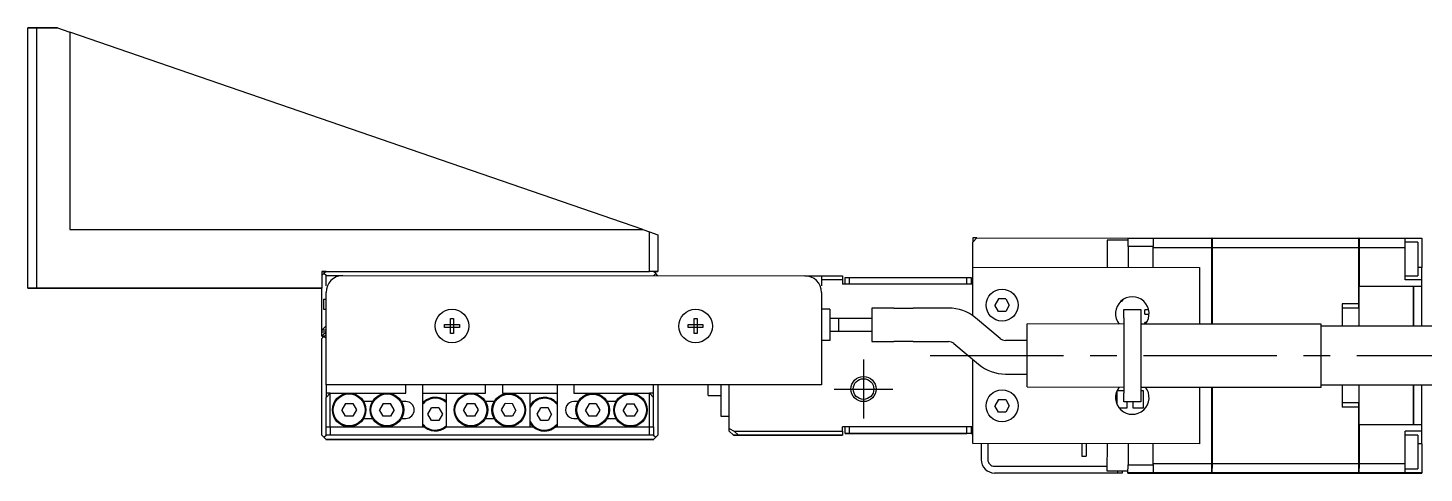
# Model space of a CAD drawing. Extents: x 0 to 701, y -8 to 617.
# Drawn here: x 0 to 166.2, y 281.9 to 334.9 of the extents above; entities that cross this region are included whole.
import ezdxf

# ---------------------------------------------------------------- set-up
doc = ezdxf.new("R2010")
doc.units = 0
doc.header["$LTSCALE"] = 0.5
doc.linetypes.add('CENTER', pattern=[50.8, 31.75, -6.35, 6.35, -6.35])
for name, color, linetype in [('MSM_CENTER', 1, 'CENTER'), ('MSM_CONTINUOUS', 7, 'CONTINUOUS'), ('MSM_NARROW', 5, 'CONTINUOUS')]:
    doc.layers.add(name, color=color, linetype=linetype)

msp = doc.modelspace()

# ---------------------------------------------------------------- linework, layer by layer
at = {"layer": 'MSM_CENTER'}
for p, q in [((99.5, 295.36), (99.5, 288.36)), ((107.45, 295.87), (248.55, 295.87)), ((96, 291.86), (103, 291.86))]:
    msp.add_line(p, q, dxfattribs=at)
at = {"layer": 'MSM_CONTINUOUS'}
for p, q in [((0, 303.87), (0, 334.87)), ((0, 334.87), (1, 334.87)), ((3.5, 334.87), (0, 334.87)), ((1, 334.87), (1, 303.87)), ((1, 334.87), (3.5, 334.87)), ((3.5, 334.87), (5, 334.36)), ((5, 334.36), (5, 310.87)), ((12, 331.94), (5, 334.36)), ((73.2, 310.86), (12, 331.94)), ((5, 310.87), (73.2, 310.86)), ((73.2, 310.86), (74, 310.59)), ((74, 305.86), (74, 310.59)), ((74, 310.59), (75, 310.24)), ((75, 310.24), (75, 305.86)), ((112.5, 309.36), (113, 309.86)), ((113, 309.86), (112.5, 309.86)), ((112.5, 309.86), (112.5, 309.36)), ((112.5, 306.36), (112.5, 309.36)), ((113, 309.86), (131, 309.85)), ((128.5, 309.61), (128.5, 306.36)), ((131, 309.6), (128.5, 309.61)), ((131, 309.85), (134, 309.85)), ((131, 308.85), (131, 309.85)), ((134, 309.85), (134, 308.85)), ((134, 309.85), (140.99, 309.85)), ((140.99, 308.7), (140.99, 309.85)), ((141, 309.84), (140.99, 309.84)), ((141, 309.85), (158.49, 309.85)), ((141, 309.85), (141, 308.7)), ((158.49, 308.7), (158.49, 309.85)), ((158.5, 309.84), (158.49, 309.84)), ((158.5, 309.85), (164, 309.85)), ((158.5, 309.85), (158.5, 308.7)), ((164, 308.7), (164, 309.85)), ((164, 309.85), (166, 309.85)), ((165.5, 309.35), (164, 309.35)), ((165.5, 309.35), (165.5, 307.35)), ((166, 309.85), (166, 306.35)), ((131, 308.85), (131, 306.35)), ((134, 308.85), (131, 308.85)), ((134, 306.35), (134, 308.85)), ((134, 308.7), (140.99, 308.7)), ((140.99, 299.6), (140.99, 308.7)), ((141, 308.69), (140.99, 308.69)), ((141, 308.7), (158.49, 308.7)), ((141, 308.7), (141, 299.6)), ((158.49, 302), (158.49, 308.7)), ((158.5, 308.69), (158.49, 308.69)), ((158.5, 308.7), (164, 308.7)), ((158.5, 308.7), (158.5, 304.1)), ((164, 304.85), (164, 308.7)), ((112.5, 306.36), (139.5, 306.35)), ((112.5, 305.36), (112.5, 306.36)), ((139.5, 306.35), (139.5, 305.35)), ((165.5, 307.35), (165.5, 305.35)), ((166, 306.35), (165.5, 306.35)), ((166, 304.85), (166, 306.35)), ((35, 305.87), (74, 305.86)), ((35, 305.87), (35, 303.87)), ((35.5, 305.87), (35, 305.87)), ((35.25, 305.62), (35, 305.37)), ((35.5, 305.87), (35.25, 305.62)), ((35.5, 305.37), (35.25, 305.62)), ((35.5, 305.37), (37.5, 305.37)), ((35.5, 304.17), (35.5, 305.37)), ((37.5, 305.37), (92.5, 305.36)), ((74.5, 305.86), (74, 305.86)), ((75, 305.86), (74.5, 305.86)), ((74.5, 305.86), (75, 305.86)), ((74.75, 305.61), (74.5, 305.86)), ((74.75, 305.61), (74.5, 305.36)), ((75, 305.36), (74.75, 305.61)), ((92.5, 305.36), (94.5, 305.36)), ((94.5, 305.36), (94.5, 304.16)), ((94.5, 305.36), (97, 305.36)), ((97, 304.86), (94.5, 304.86)), ((97, 305.36), (97, 304.86)), ((97, 304.86), (97, 304.36)), ((112.5, 304.36), (97, 304.36)), ((97.3, 304.36), (97.3, 305.16)), ((97.3, 305.16), (97.8, 305.16)), ((97.8, 305.16), (97.8, 304.36)), ((97.8, 305.16), (111.8, 305.16)), ((111.8, 304.36), (111.8, 305.16)), ((111.8, 305.16), (112.3, 305.16)), ((112.3, 305.16), (112.3, 304.36)), ((112.5, 300.6), (112.5, 305.36)), ((139.5, 305.35), (139.5, 299.6)), ((164, 305.35), (165.5, 305.35)), ((166, 304.85), (164, 304.85)), ((166, 304.08), (166, 304.85)), ((0, 303.87), (1, 303.87)), ((1, 303.87), (0, 303.87)), ((1, 303.87), (35, 303.87)), ((35, 303.87), (1, 303.87)), ((35, 298.87), (35, 303.87)), ((35.5, 293.57), (35.5, 303.37)), ((94.5, 303.36), (94.5, 293.56)), ((115.56, 302.61), (115.13, 301.86)), ((116.43, 302.61), (115.56, 302.61)), ((116.43, 302.61), (116.86, 301.86)), ((158.5, 304.1), (164.99, 304.1)), ((158.5, 303.77), (158.5, 304.1)), ((158.5, 303.47), (158.5, 303.77)), ((158.5, 299.35), (158.5, 303.47)), ((164.99, 303.77), (164.99, 304.1)), ((165, 304.09), (164.99, 304.09)), ((164.99, 303.47), (164.99, 303.77)), ((164.99, 299.35), (164.99, 303.47)), ((165, 304.1), (165.8, 304.1)), ((165, 304.1), (165, 303.77)), ((165, 303.77), (165, 303.47)), ((165, 303.47), (165, 299.35)), ((165.8, 304.08), (165.8, 304.1)), ((166, 304.08), (165.8, 304.08)), ((166, 303.77), (166, 304.08)), ((166, 303.47), (166, 303.77)), ((166, 299.35), (166, 303.47)), ((35.2, 302.57), (35.2, 301.37)), ((35.2, 302.57), (35.5, 302.57)), ((35.2, 301.37), (35.5, 301.37)), ((95.5, 301.36), (94.5, 301.36)), ((95.5, 301.36), (95.5, 297.66)), ((100.5, 301.51), (100.5, 299.51)), ((101.5, 301.51), (100.5, 301.51)), ((103.1, 301.51), (101.5, 301.51)), ((103.1, 301.51), (105.4, 301.51)), ((106.81, 301.51), (105.4, 301.51)), ((109.11, 301.51), (106.81, 301.51)), ((109.62, 301.51), (109.11, 301.51)), ((115.56, 301.11), (115.13, 301.86)), ((116.43, 301.11), (115.56, 301.11)), ((116.86, 301.86), (116.43, 301.11)), ((130.5, 301.35), (132.5, 301.35)), ((130.5, 300.35), (130.5, 301.35)), ((132.5, 301.35), (132.5, 300.35)), ((133, 300.78), (133, 301.28)), ((133.45, 301.28), (133, 301.28)), ((158.49, 302), (156.5, 302)), ((156.5, 302), (156.5, 301.5)), ((158.5, 301.5), (156.5, 301.5)), ((156.5, 301.5), (156.5, 299.35)), ((158.49, 301.5), (158.49, 302)), ((35, 298.87), (35.5, 299.37)), ((49.61, 299.55), (50.32, 299.55)), ((49.61, 299.19), (49.61, 299.55)), ((50.32, 300.25), (50.68, 300.25)), ((50.32, 299.55), (50.32, 300.25)), ((50.33, 299.54), (50.32, 299.55)), ((50.33, 299.2), (50.33, 299.54)), ((50.33, 299.54), (50.67, 299.54)), ((50.67, 299.54), (50.68, 299.55)), ((50.67, 299.54), (50.67, 299.2)), ((50.68, 300.25), (50.68, 299.55)), ((50.68, 299.55), (51.38, 299.55)), ((51.38, 299.55), (51.38, 299.19)), ((78.61, 299.18), (78.61, 299.54)), ((78.61, 299.54), (79.32, 299.54)), ((79.32, 300.25), (79.68, 300.25)), ((79.32, 299.54), (79.32, 300.25)), ((79.33, 299.53), (79.32, 299.54)), ((79.33, 299.19), (79.33, 299.53)), ((79.33, 299.53), (79.67, 299.53)), ((79.67, 299.53), (79.68, 299.54)), ((79.67, 299.53), (79.67, 299.19)), ((79.68, 300.25), (79.68, 299.54)), ((79.68, 299.54), (80.38, 299.54)), ((80.38, 299.54), (80.38, 299.18)), ((96.5, 300.26), (95.5, 300.26)), ((96.5, 300.26), (96.5, 299.51)), ((100.5, 300.26), (96.5, 300.26)), ((100.5, 300.26), (96.5, 300.26)), ((96.5, 299.51), (96.5, 298.76)), ((100.5, 299.51), (100.5, 297.51)), ((115.76, 297.88), (112.83, 300.34)), ((119, 292.11), (119, 299.61)), ((130.5, 299.6), (119, 299.61)), ((130.5, 300.35), (130.5, 291.35)), ((132.5, 300.35), (132.5, 291.35)), ((154, 299.6), (132.5, 299.6)), ((133, 300.78), (133.5, 300.78)), ((133, 299.6), (133, 299.78)), ((133.18, 299.78), (133, 299.78)), ((154, 292.1), (154, 299.6)), ((202, 299.35), (154, 299.35)), ((35.5, 298.87), (35, 298.87)), ((35, 298.67), (35, 298.87)), ((35, 298.67), (35.5, 298.67)), ((35, 298.17), (35, 298.67)), ((35.5, 298.37), (35, 297.87)), ((35.1, 298.07), (35, 298.17)), ((35, 286.37), (35, 297.87)), ((35.1, 297.97), (35.1, 298.17)), ((35.5, 297.87), (35.25, 298.12)), ((35.5, 298.47), (35.4, 298.47)), ((50.32, 299.19), (49.61, 299.19)), ((50.33, 299.2), (50.32, 299.19)), ((50.32, 298.48), (50.32, 299.19)), ((50.68, 298.48), (50.32, 298.48)), ((50.67, 299.2), (50.33, 299.2)), ((50.67, 299.2), (50.68, 299.19)), ((50.68, 299.19), (50.68, 298.48)), ((51.38, 299.19), (50.68, 299.19)), ((79.32, 299.18), (78.61, 299.18)), ((79.33, 299.19), (79.32, 299.18)), ((79.32, 298.48), (79.32, 299.18)), ((79.68, 298.48), (79.32, 298.48)), ((79.67, 299.19), (79.33, 299.19)), ((79.67, 299.19), (79.68, 299.18)), ((79.68, 299.18), (79.68, 298.48)), ((80.38, 299.18), (79.68, 299.18)), ((95.5, 297.66), (94.5, 297.66)), ((95.5, 298.76), (96.5, 298.76)), ((96.5, 298.76), (100.5, 298.76)), ((96.5, 298.76), (100.5, 298.76)), ((119, 297.65), (116.4, 297.65)), ((100.5, 297.51), (101.5, 297.51)), ((101.5, 297.51), (103.1, 297.51)), ((105.4, 297.51), (103.1, 297.51)), ((105.4, 297.51), (106.81, 297.51)), ((106.81, 297.51), (109.11, 297.51)), ((109.11, 297.51), (109.62, 297.51)), ((110.26, 297.27), (113.18, 294.82)), ((112.5, 294.36), (112.5, 295.4)), ((112.5, 286.36), (112.5, 294.36)), ((35.5, 292.37), (35.5, 293.57)), ((94.5, 293.56), (94.5, 292.36)), ((116.4, 293.65), (119, 293.65)), ((94.5, 292.36), (35.5, 292.37)), ((37.5, 292.37), (35.5, 292.37)), ((35.5, 292.37), (35.5, 291.37)), ((35.5, 290.87), (36, 291.37)), ((36, 291.37), (35.5, 291.37)), ((35.5, 291.37), (35.5, 290.87)), ((36, 287.37), (36, 291.37)), ((36, 291.37), (42.75, 291.37)), ((92.5, 292.36), (37.5, 292.37)), ((42.75, 291.37), (45, 291.37)), ((45, 291.37), (45, 292.37)), ((47, 292.37), (47, 287.37)), ((47, 291.37), (49.8, 291.37)), ((49.8, 291.37), (49.8, 287.37)), ((49.8, 291.37), (52.75, 291.37)), ((52.75, 291.37), (54.5, 291.37)), ((54.5, 291.37), (54.5, 292.37)), ((56.5, 292.37), (56.5, 291.37)), ((56.5, 291.37), (57.25, 291.36)), ((57.25, 291.36), (59.8, 291.36)), ((59.8, 287.36), (59.8, 291.36)), ((59.8, 291.36), (63, 291.36)), ((63, 292.36), (63, 287.36)), ((65, 292.36), (65, 291.36)), ((65, 291.36), (67.25, 291.36)), ((67.25, 291.36), (71.75, 291.36)), ((71.75, 291.36), (74, 291.36)), ((74, 287.36), (74, 291.36)), ((74, 291.36), (74.5, 290.86)), ((74.5, 291.36), (74, 291.36)), ((74.5, 291.36), (74.5, 292.36)), ((74.5, 290.86), (74.5, 291.36)), ((75, 292.36), (75, 286.36)), ((81, 291.11), (81, 292.36)), ((81, 291.11), (82.5, 291.11)), ((82.5, 292.36), (82.5, 288.61)), ((83.5, 287.17), (83.5, 292.36)), ((94.5, 292.36), (92.5, 292.36)), ((119, 292.11), (130.5, 292.1)), ((129.66, 291.63), (129.66, 290.05)), ((130.5, 291.63), (129.66, 291.63)), ((130.5, 290.35), (130.5, 291.35)), ((132.5, 292.1), (154, 292.1)), ((132.82, 291.63), (132.5, 291.63)), ((132.5, 291.35), (132.5, 290.35)), ((132.82, 289.63), (132.82, 291.63)), ((139.5, 292.1), (139.5, 286.35)), ((140.99, 283.01), (140.99, 292.1)), ((141, 292.1), (141, 283.01)), ((154, 292.35), (202, 292.35)), ((156.5, 292.35), (156.5, 290.2)), ((158.5, 288.23), (158.5, 292.35)), ((164.99, 288.23), (164.99, 292.35)), ((165, 292.35), (165, 288.23)), ((166, 288.23), (166, 292.35)), ((35.5, 287.37), (35.5, 290.87)), ((37.81, 290.12), (37.38, 289.37)), ((37.81, 288.62), (37.38, 289.37)), ((37.81, 290.12), (38.68, 290.12)), ((38.68, 290.12), (39.11, 289.37)), ((39.11, 289.37), (38.68, 288.62)), ((41.01, 290.37), (39.98, 290.37)), ((42.31, 290.12), (41.88, 289.37)), ((42.31, 288.62), (41.88, 289.37)), ((42.31, 290.12), (43.18, 290.12)), ((43.61, 289.37), (43.18, 290.12)), ((43.61, 289.37), (43.18, 288.62)), ((45, 290.37), (44.48, 290.37)), ((47.63, 288.87), (48.06, 289.62)), ((48.93, 289.62), (48.06, 289.62)), ((48.93, 289.62), (49.36, 288.87)), ((52.31, 290.12), (51.88, 289.37)), ((52.31, 288.62), (51.88, 289.37)), ((52.31, 290.12), (53.18, 290.12)), ((53.18, 290.12), (53.61, 289.37)), ((53.61, 289.37), (53.18, 288.62)), ((55.51, 290.37), (54.48, 290.37)), ((56.38, 289.37), (56.81, 290.12)), ((56.81, 288.62), (56.38, 289.37)), ((57.68, 290.11), (56.81, 290.12)), ((58.11, 289.36), (57.68, 290.11)), ((58.11, 289.36), (57.68, 288.61)), ((60.63, 288.86), (61.06, 289.61)), ((61.93, 289.61), (61.06, 289.61)), ((62.36, 288.86), (61.93, 289.61)), ((65.51, 290.36), (65, 290.36)), ((66.81, 290.11), (66.38, 289.36)), ((66.81, 288.61), (66.38, 289.36)), ((67.68, 290.11), (66.81, 290.11)), ((67.68, 290.11), (68.11, 289.36)), ((68.11, 289.36), (67.68, 288.61)), ((70.01, 290.36), (68.98, 290.36)), ((71.31, 290.11), (70.88, 289.36)), ((71.31, 288.61), (70.88, 289.36)), ((71.31, 290.11), (72.18, 290.11)), ((72.61, 289.36), (72.18, 290.11)), ((72.61, 289.36), (72.18, 288.61)), ((74.5, 287.36), (74.5, 290.86)), ((115.56, 290.61), (115.13, 289.86)), ((115.56, 289.11), (115.13, 289.86)), ((115.56, 290.61), (116.43, 290.61)), ((116.43, 290.61), (116.86, 289.86)), ((116.86, 289.86), (116.43, 289.11)), ((129.91, 289.63), (130.91, 289.63)), ((132.5, 290.35), (130.5, 290.35)), ((130.91, 289.63), (130.91, 290.35)), ((131.57, 290.35), (131.57, 289.63)), ((131.57, 289.63), (132.82, 289.63)), ((158.49, 290.2), (156.5, 290.2)), ((158.5, 290.2), (156.5, 290.2)), ((156.5, 290.2), (156.5, 289.7)), ((158.49, 289.7), (156.5, 289.7)), ((158.49, 290.2), (158.5, 290.2)), ((158.49, 289.7), (158.49, 290.2)), ((158.49, 283.01), (158.49, 289.7)), ((38.68, 288.62), (37.81, 288.62)), ((39.98, 288.37), (41.01, 288.37)), ((43.18, 288.62), (42.31, 288.62)), ((44.48, 288.37), (45, 288.37)), ((48.06, 288.12), (47.63, 288.87)), ((48.93, 288.12), (48.06, 288.12)), ((49.36, 288.87), (48.93, 288.12)), ((53.18, 288.62), (52.31, 288.62)), ((54.48, 288.37), (55.51, 288.37)), ((57.68, 288.61), (56.81, 288.62)), ((61.06, 288.11), (60.63, 288.86)), ((61.93, 288.11), (61.06, 288.11)), ((62.36, 288.86), (61.93, 288.11)), ((65, 288.36), (65.51, 288.36)), ((67.68, 288.61), (66.81, 288.61)), ((68.98, 288.36), (70.01, 288.36)), ((72.18, 288.61), (71.31, 288.61)), ((82.5, 288.61), (83.5, 288.61)), ((116.43, 289.11), (115.56, 289.11)), ((158.5, 287.93), (158.5, 288.23)), ((158.5, 287.6), (158.5, 287.93)), ((164.99, 287.93), (164.99, 288.23)), ((164.99, 287.6), (164.99, 287.93)), ((165, 288.23), (165, 287.93)), ((165, 287.93), (165, 287.6)), ((165.8, 287.62), (166, 287.62)), ((165.8, 287.6), (165.8, 287.62)), ((166, 287.93), (166, 288.23)), ((166, 287.62), (166, 287.93)), ((166, 286.85), (166, 287.62)), ((35.25, 286.12), (35, 286.37)), ((35.25, 286.12), (35.5, 286.37)), ((35.5, 285.87), (35.25, 286.12)), ((35.5, 286.37), (35.5, 287.37)), ((35.5, 287.37), (36, 287.37)), ((74.5, 286.36), (35.5, 286.37)), ((36, 286.37), (35.5, 286.37)), ((36, 287.37), (36, 286.37)), ((36, 287.37), (42.75, 287.37)), ((74, 286.36), (36, 286.37)), ((42.75, 287.37), (47, 287.37)), ((47, 287.37), (47.17, 287.37)), ((49.8, 287.37), (49.82, 287.37)), ((49.82, 287.37), (52.75, 287.37)), ((52.75, 287.37), (57.25, 287.36)), ((57.25, 287.36), (59.8, 287.36)), ((59.8, 287.36), (60.17, 287.36)), ((62.82, 287.36), (63, 287.36)), ((63, 287.36), (67.25, 287.36)), ((67.25, 287.36), (71.75, 287.36)), ((71.75, 287.36), (74, 287.36)), ((74, 286.36), (74, 287.36)), ((74, 287.36), (74.5, 287.36)), ((74.5, 286.36), (74, 286.36)), ((74.5, 287.36), (74.5, 286.36)), ((74.5, 286.36), (74.75, 286.11)), ((75, 286.36), (74.5, 285.86)), ((74.5, 285.86), (74.75, 286.11)), ((83.5, 287.17), (84.11, 286.86)), ((83.5, 286.86), (83.5, 287.17)), ((84, 286.36), (83.5, 286.86)), ((83.5, 286.86), (84, 286.36)), ((84.61, 286.36), (84, 286.36)), ((84, 286.36), (84.61, 286.36)), ((84.11, 286.86), (84.61, 286.36)), ((84.11, 286.86), (97, 286.86)), ((97, 286.36), (84.61, 286.36)), ((84.61, 286.36), (97, 286.36)), ((112.5, 287.36), (97, 287.36)), ((97, 286.86), (97, 287.36)), ((97.3, 287.36), (97, 287.36)), ((97, 286.86), (97, 286.36)), ((97.3, 286.56), (97.3, 287.36)), ((97.3, 286.56), (97.8, 286.56)), ((97.8, 286.56), (97.3, 286.56)), ((97.8, 287.36), (97.8, 286.56)), ((97.8, 286.56), (102.6, 286.56)), ((111.8, 286.56), (97.8, 286.56)), ((102.4, 286.56), (102.6, 286.56)), ((102.4, 286.56), (103, 286.56)), ((102.4, 286.56), (102.6, 286.56)), ((103, 286.56), (105.99, 286.56)), ((105.99, 286.56), (106.6, 286.56)), ((106.4, 286.56), (111.8, 286.56)), ((106.4, 286.56), (106.6, 286.56)), ((111.8, 286.56), (111.8, 287.36)), ((112.3, 286.56), (111.8, 286.56)), ((112.3, 287.36), (112.3, 286.56)), ((112.5, 287.36), (112.3, 287.36)), ((112.3, 286.56), (112.5, 286.56)), ((112.5, 285.36), (112.5, 286.36)), ((139.5, 286.35), (139.5, 285.35)), ((164.99, 287.6), (158.5, 287.6)), ((158.5, 287.6), (158.5, 283.01)), ((163.99, 283.01), (164, 286.85)), ((166, 286.85), (164, 286.85)), ((165.5, 286.35), (164, 286.35)), ((165, 287.61), (164.99, 287.61)), ((165.8, 287.6), (165, 287.6)), ((165.5, 286.35), (165.5, 284.35)), ((166, 285.35), (166, 286.85)), ((35.49, 285.87), (74.51, 285.87)), ((74.5, 285.86), (35.5, 285.87)), ((35.5, 285.87), (37.5, 285.87)), ((40.5, 285.87), (51.75, 285.87)), ((45, 285.87), (50, 285.87)), ((45, 285.87), (47.5, 285.87)), ((45, 285.87), (50, 285.87)), ((56.5, 285.87), (69.5, 285.86)), ((60, 285.86), (65, 285.86)), ((72.5, 285.86), (74.5, 285.86)), ((139.5, 285.35), (112.5, 285.36)), ((113.5, 285.36), (113.5, 283.46)), ((114.3, 285.36), (114.3, 283.46)), ((125.5, 285.36), (125.5, 283.86)), ((126, 285.36), (126, 283.86)), ((128.5, 285.36), (128.49, 282.11)), ((131, 285.35), (131, 282.85)), ((134, 282.85), (134, 285.35)), ((165.5, 284.35), (165.49, 282.35)), ((166, 285.35), (165.5, 285.35)), ((166, 285.35), (165.99, 281.85)), ((115.09, 282.66), (128.49, 282.66)), ((125.5, 283.86), (126, 283.86)), ((130.99, 281.85), (131, 282.85)), ((131, 282.85), (134, 282.85)), ((134, 282.85), (133.99, 281.85)), ((134, 283.01), (140.99, 283.01)), ((140.98, 281.85), (140.99, 283.01)), ((141, 283.01), (140.99, 281.85)), ((141, 283.01), (140.99, 283.01)), ((141, 283.01), (158.49, 283.01)), ((158.48, 281.85), (158.49, 283.01)), ((158.5, 283.01), (158.49, 281.85)), ((158.5, 283.01), (158.49, 283.01)), ((158.5, 283.01), (163.99, 283.01)), ((163.99, 281.85), (163.99, 283.01)), ((129.79, 281.85), (115.09, 281.86)), ((128.49, 282.11), (130.99, 282.1)), ((129.79, 281.85), (129.79, 282.1)), ((130.29, 281.85), (129.79, 281.85)), ((130.29, 282.1), (130.29, 281.85)), ((165.99, 281.87), (130.99, 281.87)), ((133.99, 281.85), (130.99, 281.85)), ((130.99, 281.85), (133.99, 281.85)), ((133.99, 281.85), (140.98, 281.85)), ((140.99, 281.86), (140.98, 281.86)), ((140.99, 281.85), (158.48, 281.85)), ((140.99, 281.85), (158.48, 281.85)), ((158.49, 281.86), (158.48, 281.86)), ((158.49, 281.86), (158.48, 281.86)), ((158.49, 281.85), (163.99, 281.85)), ((163.99, 282.35), (165.49, 282.35)), ((163.99, 281.85), (165.99, 281.85))]:
    msp.add_line(p, q, dxfattribs=at)
for centre, radius in [((116, 301.86), 1.9), ((50.5, 299.37), 2), ((79.5, 299.36), 2), ((99.5, 291.86), 1.23), ((38.25, 289.37), 2), ((38.25, 289.37), 1.9), ((42.75, 289.37), 2), ((42.75, 289.37), 1.9), ((52.75, 289.37), 2), ((52.75, 289.37), 1.9), ((57.25, 289.36), 2), ((57.25, 289.36), 1.9), ((67.25, 289.36), 2), ((67.25, 289.36), 1.9), ((71.75, 289.36), 2), ((71.75, 289.36), 1.9), ((116, 289.86), 1.9)]:
    msp.add_circle(centre, radius, dxfattribs=at)
for centre, radius, start, end in [((37.5, 303.37), 2, 89.9922, 179.9922), ((92.5, 303.36), 2, 359.9922, 89.9922), ((131.5, 300.85), 2, 321.31, 218.6743), ((109.62, 296.51), 5, 49.9922, 89.9922), ((130.2, 302.52), 0.2, 255.0665, 0.7984), ((35.4, 298.17), 0.3, 89.9922, 179.9922), ((116.4, 298.65), 1, 229.9922, 269.9922), ((109.62, 296.51), 1, 49.9922, 89.9922), ((116.4, 298.65), 5, 229.9922, 269.9922), ((131.5, 290.85), 2, 141.31, 38.6743), ((45, 289.37), 1, 269.9922, 89.9922), ((48.5, 288.87), 2, 48.5825, 138.5825), ((48.5, 288.87), 1.9, 46.8186, 142.1285), ((61.5, 288.86), 2, 41.4018, 148.2038), ((61.5, 288.86), 1.9, 37.8558, 153.4668), ((65, 289.36), 1, 89.9922, 269.9922), ((48.5, 288.87), 1.9, 217.8558, 313.1657), ((61.5, 288.86), 1.9, 206.5175, 322.1285), ((61.5, 288.86), 2, 211.7805, 318.5825), ((48.5, 288.87), 2, 221.4018, 311.4018), ((115.1, 283.46), 1.6, 179.9922, 269.9922), ((115.1, 283.46), 0.8, 179.9922, 269.9922)]:
    msp.add_arc(centre, radius, start, end, dxfattribs=at)
at = {"layer": 'MSM_NARROW'}
msp.add_circle((99.5, 291.86), 1.5, dxfattribs=at)

doc.saveas('drawing.dxf')
